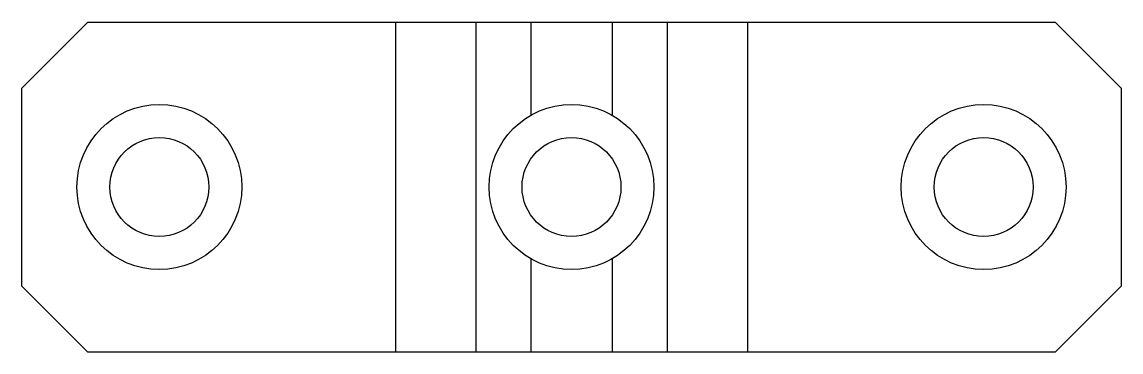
# Model space of a CAD drawing. Header units: millimetres. Extents: x 0 to 100, y 0 to 30.
import ezdxf

# ---------------------------------------------------------------- set-up
doc = ezdxf.new("R2010")
doc.units = ezdxf.units.MM

# ---------------------------------------------------------------- blocks, each defined once
blk = doc.blocks.new('EL-1')
at = {"color": 1}
for p, q in [((-50, 9), (-44, 15)), ((-16, 15), (-16, -15)), ((-8.7, 15), (-8.7, -15)), ((-3.7, 15), (-3.7, 6.52)), ((3.7, 15), (3.7, 6.52)), ((8.7, 15), (8.7, -15)), ((16, 15), (16, -15)), ((50, 9), (44, 15)), ((-3.7, -6.52), (-3.7, -15)), ((3.7, -6.52), (3.7, -15)), ((-50, -9), (-44, -15)), ((50, -9), (44, -15))]:
    blk.add_line(p, q, dxfattribs=at)
for points in [[(-44, 15), (44, 15)], [(-50, -9), (-50, 9)], [(50, 9), (50, -9)], [(44, -15), (-44, -15)]]:
    blk.add_lwpolyline(points, dxfattribs=at)
for centre, radius in [((-37.5, 0), 7.5), ((0, 0), 7.5), ((37.5, 0), 7.5), ((-37.5, 0), 4.5), ((0, 0), 4.5), ((37.5, 0), 4.5)]:
    blk.add_circle(centre, radius, dxfattribs=at)

msp = doc.modelspace()

# ---------------------------------------------------------------- block references
at = {"color": 7}
msp.add_blockref('EL-1', (50, 15), dxfattribs=at)

doc.saveas('drawing.dxf')
